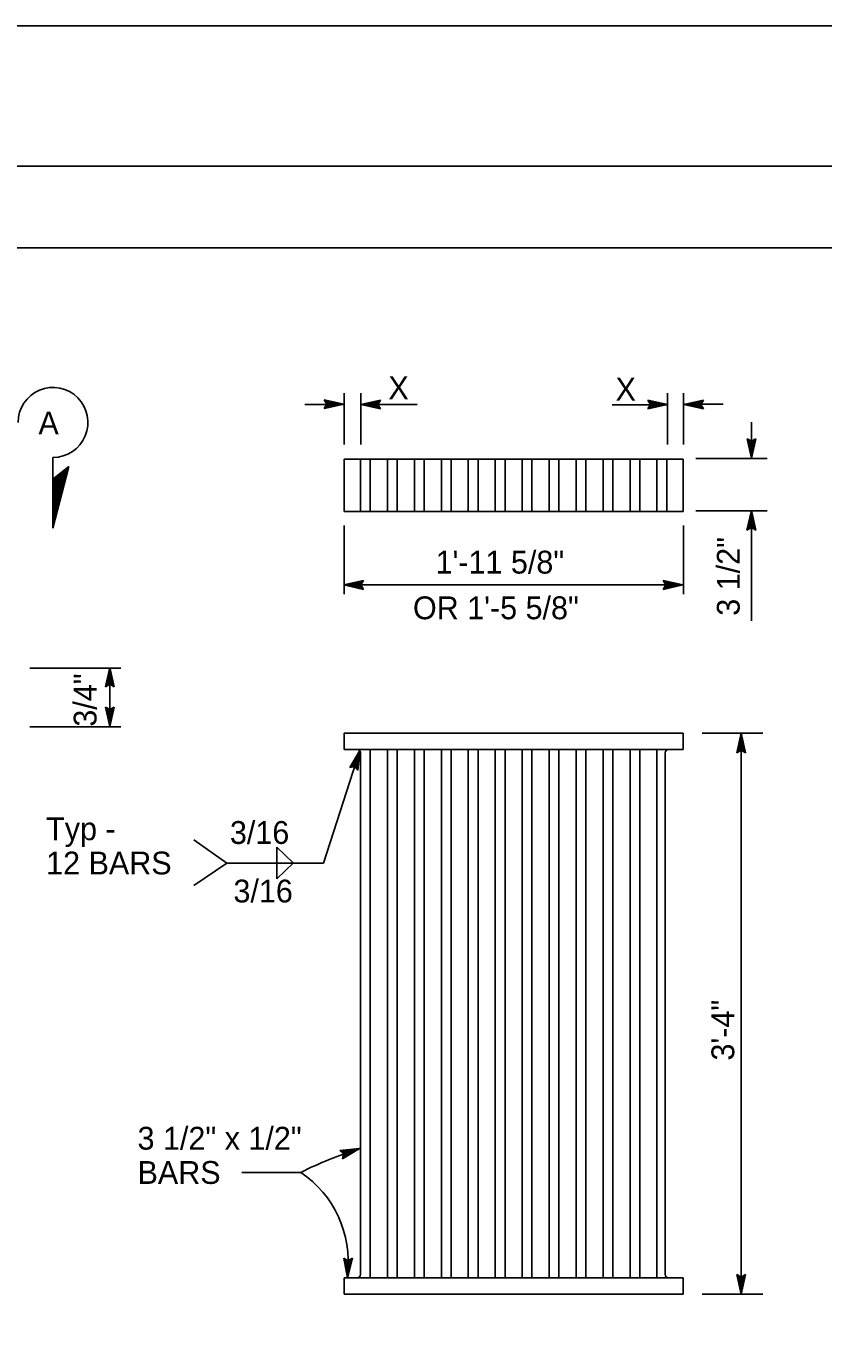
# Model space of a CAD drawing. Extents: x -894 to 866, y -472 to 714.
# Drawn here: x 36 to 280.6, y 315.9 to 713.6 of the extents above; entities that cross this region are included whole.
import ezdxf

# ---------------------------------------------------------------- set-up
doc = ezdxf.new("R2010")
doc.units = 0
for name, color, linetype in [('border_PLOTTING-ELEMENTS', 7, 'Continuous'), ('border_rw_22x34_Cut_Lines', 7, 'Continuous'), ('border_SHEET', 7, 'Continuous'), ('df_DETAIL-anno', 7, 'Continuous'), ('pp_PRESENTATION', 7, 'Continuous'), ('str_Misc-Steel-A', 7, 'Continuous')]:
    doc.layers.add(name, color=color, linetype=linetype)

msp = doc.modelspace()

# ---------------------------------------------------------------- linework, layer by layer
at = {"layer": 'border_PLOTTING-ELEMENTS'}
for points in [[(-894.04, -472.44), (865.96, -472.44), (865.96, 713.56), (-894.04, 713.56)], [(-864.04, 670.56), (835.96, 670.56), (835.96, -429.44), (-864.04, -429.44)]]:
    msp.add_lwpolyline(points, close=True, dxfattribs=at)
at = {"layer": 'border_rw_22x34_Cut_Lines'}
msp.add_lwpolyline([(-864.04, 670.56), (835.96, 670.56), (835.96, -429.44), (-864.04, -429.44)], close=True, dxfattribs=at)
at = {"layer": 'border_SHEET'}
msp.add_line((-814.04, 645.56), (810.96, 645.56), dxfattribs=at)
at = {"layer": 'df_DETAIL-anno'}
for p, q in [((133.65, 585.19), (133.65, 600.93)), ((138.75, 585.19), (138.75, 600.93)), ((232.91, 585.19), (232.91, 600.93)), ((237.83, 585.19), (237.83, 600.93)), ((133.63, 597.48), (121.6, 597.48)), ((128.39, 597.57), (127.59, 598.91)), ((127.59, 598.91), (127.59, 598.91)), ((127.59, 598.91), (133.59, 597.57)), ((133.59, 597.57), (127.59, 596.24)), ((127.59, 596.24), (128.39, 597.57)), ((127.81, 598.56), (132.21, 597.57)), ((132.2, 597.57), (127.83, 596.6)), ((130.83, 597.58), (128.01, 596.95)), ((128.04, 598.2), (130.83, 597.58)), ((128.22, 597.85), (129.45, 597.58)), ((129.45, 597.58), (128.24, 597.31)), ((133.59, 597.57), (133.59, 597.57)), ((156.04, 597.48), (138.75, 597.48)), ((138.82, 597.5), (144.82, 598.83)), ((144.82, 596.16), (138.82, 597.5)), ((138.82, 597.5), (138.82, 597.5)), ((144.6, 596.52), (140.2, 597.5)), ((140.21, 597.5), (144.58, 598.47)), ((141.58, 597.5), (144.41, 598.12)), ((144.37, 596.88), (141.58, 597.5)), ((142.96, 597.5), (144.17, 597.77)), ((144.19, 597.22), (142.96, 597.5)), ((144.82, 598.83), (144.02, 597.5)), ((144.02, 597.5), (144.82, 596.16)), ((144.82, 598.83), (144.82, 598.83)), ((232.63, 597.42), (215.93, 597.42)), ((227.63, 597.47), (226.83, 598.81)), ((226.83, 598.81), (226.83, 598.81)), ((226.83, 598.81), (232.83, 597.47)), ((232.83, 597.47), (226.83, 596.14)), ((226.83, 596.14), (227.63, 597.47)), ((227.04, 598.45), (231.45, 597.47)), ((231.43, 597.46), (227.06, 596.5)), ((230.06, 597.47), (227.24, 596.84)), ((227.28, 598.09), (230.06, 597.47)), ((227.45, 597.74), (228.68, 597.47)), ((228.68, 597.47), (227.47, 597.2)), ((232.83, 597.47), (232.83, 597.47)), ((237.91, 597.46), (243.91, 598.8)), ((243.91, 596.13), (237.91, 597.46)), ((237.91, 597.46), (237.91, 597.46)), ((249.96, 597.55), (238.17, 597.55)), ((243.7, 596.48), (239.29, 597.46)), ((239.3, 597.47), (243.68, 598.44)), ((240.68, 597.46), (243.5, 598.09)), ((243.46, 596.84), (240.68, 597.46)), ((242.06, 597.46), (243.27, 597.73)), ((243.29, 597.19), (242.06, 597.46)), ((243.91, 598.8), (243.11, 597.46)), ((243.11, 597.46), (243.91, 596.13)), ((243.91, 598.8), (243.91, 598.8)), ((127.59, 596.24), (127.59, 596.24)), ((144.82, 596.16), (144.82, 596.16)), ((226.83, 596.14), (226.83, 596.14)), ((243.91, 596.13), (243.91, 596.13)), ((258.62, 580.98), (258.62, 592.12)), ((258.62, 581), (257.29, 587)), ((257.29, 587), (257.29, 587)), ((257.29, 587), (258.62, 586.2)), ((258.62, 582.39), (257.65, 586.77)), ((258.63, 583.76), (258, 586.59)), ((258.63, 585.14), (258.36, 586.35)), ((258.62, 586.2), (259.96, 587)), ((259.96, 587), (258.62, 581)), ((259.61, 586.78), (258.63, 582.38)), ((259.25, 586.55), (258.63, 583.76)), ((258.9, 586.37), (258.63, 585.14)), ((259.96, 587), (259.96, 587)), ((263.47, 580.9), (241.61, 580.9)), ((258.62, 581), (258.62, 581)), ((263.47, 564.93), (241.61, 564.93)), ((257.27, 558.96), (258.61, 564.96)), ((258.61, 564.96), (258.61, 564.96)), ((258.61, 564.96), (259.94, 558.96)), ((258.62, 531.19), (258.62, 564.85)), ((257.62, 559.18), (258.61, 563.58)), ((257.98, 559.41), (258.6, 562.2)), ((258.33, 559.59), (258.6, 560.82)), ((258.6, 562.2), (259.23, 559.37)), ((258.6, 560.82), (258.87, 559.61)), ((258.61, 563.57), (259.58, 559.2)), ((133.65, 539.31), (133.65, 560.41)), ((237.83, 539.31), (237.83, 560.41)), ((258.61, 559.76), (257.27, 558.96)), ((257.27, 558.96), (257.27, 558.96)), ((259.94, 558.96), (258.61, 559.76)), ((259.94, 558.96), (259.94, 558.96)), ((133.58, 542.15), (139.58, 543.48)), ((237.57, 542.15), (133.58, 542.15)), ((139.58, 540.81), (133.58, 542.15)), ((133.58, 542.15), (133.58, 542.15)), ((139.36, 541.16), (134.96, 542.15)), ((134.97, 542.15), (139.34, 543.12)), ((136.34, 542.14), (139.17, 542.77)), ((139.13, 541.52), (136.34, 542.14)), ((137.72, 542.14), (138.93, 542.41)), ((138.95, 541.87), (137.72, 542.14)), ((139.58, 543.48), (138.78, 542.15)), ((138.78, 542.15), (139.58, 540.81)), ((139.58, 543.48), (139.58, 543.48)), ((232.37, 542.15), (231.57, 543.49)), ((231.57, 543.49), (231.57, 543.49)), ((231.57, 543.49), (237.57, 542.15)), ((237.57, 542.15), (231.57, 540.82)), ((231.57, 540.82), (232.37, 542.15)), ((231.79, 543.13), (236.19, 542.15)), ((236.18, 542.14), (231.8, 541.18)), ((234.81, 542.15), (231.98, 541.52)), ((232.02, 542.77), (234.81, 542.15)), ((232.2, 542.42), (233.42, 542.15)), ((233.42, 542.15), (232.22, 541.88)), ((237.57, 542.15), (237.57, 542.15)), ((139.58, 540.81), (139.58, 540.81)), ((231.57, 540.82), (231.57, 540.82)), ((65.13, 516.7), (37.24, 516.7)), ((60.46, 510.9), (61.8, 516.9)), ((60.81, 511.12), (61.8, 515.52)), ((61.17, 511.35), (61.79, 514.14)), ((61.79, 514.14), (62.42, 511.31)), ((61.8, 498.74), (61.8, 516.9)), ((61.8, 516.9), (61.8, 516.9)), ((61.8, 516.9), (63.13, 510.9)), ((61.8, 515.51), (62.77, 511.14)), ((61.8, 511.7), (60.46, 510.9)), ((60.46, 510.9), (60.46, 510.9)), ((61.52, 511.53), (61.79, 512.76)), ((61.79, 512.76), (62.06, 511.55)), ((63.13, 510.9), (61.8, 511.7)), ((63.13, 510.9), (63.13, 510.9)), ((61.8, 498.74), (60.47, 504.74)), ((60.47, 504.74), (60.47, 504.74)), ((60.47, 504.74), (61.8, 503.94)), ((61.79, 500.13), (60.83, 504.51)), ((61.8, 501.5), (61.17, 504.33)), ((61.8, 502.88), (61.53, 504.09)), ((61.8, 503.94), (63.14, 504.74)), ((63.14, 504.74), (61.8, 498.74)), ((62.78, 504.52), (61.8, 500.12)), ((62.42, 504.29), (61.8, 501.5)), ((62.07, 504.11), (61.8, 502.88)), ((63.14, 504.74), (63.14, 504.74)), ((65.13, 498.7), (37.24, 498.7)), ((61.8, 498.74), (61.8, 498.74)), ((262.15, 496.71), (243.55, 496.71)), ((254.14, 490.71), (255.48, 496.71)), ((254.5, 490.93), (255.48, 495.33)), ((254.86, 491.16), (255.48, 493.95)), ((255.48, 496.71), (255.48, 496.71)), ((255.48, 496.71), (256.81, 490.71)), ((255.48, 493.95), (256.11, 491.13)), ((255.49, 495.32), (256.46, 490.95)), ((255.51, 324.72), (255.51, 496.71)), ((127.35, 456.88), (138.47, 491.42)), ((255.48, 491.51), (254.14, 490.71)), ((254.14, 490.71), (254.14, 490.71)), ((255.21, 491.34), (255.48, 492.57)), ((255.48, 492.57), (255.75, 491.36)), ((256.81, 490.71), (255.48, 491.51)), ((256.81, 490.71), (256.81, 490.71)), ((97.64, 456.88), (87.57, 464.04)), ((113, 461.72), (113, 456.88)), ((113, 461.72), (118.09, 456.84)), ((97.64, 456.88), (87.57, 450.04)), ((127.35, 456.88), (97.64, 456.88)), ((113, 452.04), (118.09, 456.92)), ((113, 452.04), (113, 456.88)), ((132.31, 368.72), (138.42, 369.39)), ((133.5, 367.71), (132.31, 368.72)), ((132.31, 368.72), (132.31, 368.72)), ((132.63, 368.46), (137.11, 368.94)), ((132.97, 368.19), (135.8, 368.5)), ((138.42, 369.39), (133.17, 366.19)), ((133.17, 366.19), (133.5, 367.71)), ((133.17, 366.19), (133.17, 366.19)), ((133.24, 367.92), (134.5, 368.05)), ((137.1, 368.94), (133.28, 366.61)), ((135.8, 368.5), (133.33, 367)), ((134.5, 368.05), (133.44, 367.41)), ((138.42, 369.39), (138.42, 369.39)), ((120.38, 362.02), (102.31, 362.02)), ((134.72, 329.73), (133.53, 335.76)), ((133.53, 335.76), (133.53, 335.76)), ((133.53, 335.76), (134.84, 334.93)), ((134.75, 331.12), (133.88, 335.51)), ((134.79, 332.49), (134.22, 335.33)), ((134.82, 333.87), (134.58, 335.09)), ((136.2, 335.7), (134.72, 329.73)), ((135.83, 335.49), (134.75, 331.11)), ((135.47, 335.26), (134.79, 332.49)), ((135.12, 335.09), (134.82, 333.87)), ((134.84, 334.93), (136.2, 335.7)), ((136.2, 335.7), (136.2, 335.7)), ((255.51, 324.72), (254.18, 330.72)), ((254.18, 330.72), (254.18, 330.72)), ((254.18, 330.72), (255.51, 329.92)), ((255.5, 326.11), (254.54, 330.48)), ((255.51, 327.48), (254.88, 330.31)), ((255.51, 329.92), (256.85, 330.72)), ((256.85, 330.72), (255.51, 324.72)), ((256.49, 330.5), (255.51, 326.1)), ((256.13, 330.27), (255.51, 327.48)), ((256.85, 330.72), (256.85, 330.72)), ((134.72, 329.73), (134.72, 329.73)), ((255.51, 328.86), (255.24, 330.07)), ((255.79, 330.09), (255.51, 328.86)), ((262.15, 324.72), (243.55, 324.72)), ((255.51, 324.72), (255.51, 324.72))]:
    msp.add_line(p, q, dxfattribs=at)
msp.add_lwpolyline([(135.41, 486.2), (138.47, 491.42), (137.91, 485.39), (137.64, 485.7), (138.06, 490.11), (135.8, 486.29), (136.2, 486.38), (137.64, 488.83), (137.37, 486.01), (137.1, 486.31), (137.22, 487.53), (136.6, 486.47), (136.9, 486.54), (137.91, 485.39), (136.9, 486.54)], close=True, dxfattribs=at)
for centre, radius, start, end in [((165.7, 274.35), 98.69, 106.2721, 117.331), ((102.13, 334.82), 32.76, 353.0117, 56.1298)]:
    msp.add_arc(centre, radius, start, end, dxfattribs=at)
at = {"layer": 'pp_PRESENTATION'}
for p, q in [((44.34, 581.27), (44.34, 559.57)), ((44.34, 559.57), (49.17, 578.52)), ((44.34, 574.6), (49.17, 578.52)), ((44.34, 561.13), (48.67, 578.11)), ((44.34, 562.68), (48.17, 577.71)), ((44.34, 564.24), (47.67, 577.3)), ((44.34, 565.8), (47.17, 576.89)), ((44.34, 567.36), (46.67, 576.49)), ((44.34, 568.92), (46.17, 576.08)), ((44.34, 570.48), (45.67, 575.68)), ((44.34, 572.03), (45.17, 575.27)), ((44.34, 573.59), (44.66, 574.87))]:
    msp.add_line(p, q, dxfattribs=at)
msp.add_arc((44.34, 591.99), 10.72, 270, 180.0005, dxfattribs=at)
at = {"layer": 'str_Misc-Steel-A'}
for p, q in [((133.68, 580.72), (237.68, 580.72)), ((133.68, 580.72), (133.68, 564.72)), ((138.68, 564.72), (138.68, 580.72)), ((141.68, 564.72), (141.68, 580.72)), ((146.95, 564.72), (146.95, 580.72)), ((149.95, 564.72), (149.95, 580.72)), ((155.22, 564.72), (155.22, 580.72)), ((158.22, 564.72), (158.22, 580.72)), ((163.49, 564.72), (163.49, 580.72)), ((166.49, 564.72), (166.49, 580.72)), ((171.76, 564.72), (171.76, 580.72)), ((174.76, 564.72), (174.76, 580.72)), ((180.03, 564.72), (180.03, 580.72)), ((183.03, 564.72), (183.03, 580.72)), ((188.3, 564.72), (188.3, 580.72)), ((191.3, 564.72), (191.3, 580.72)), ((196.57, 564.72), (196.57, 580.72)), ((199.57, 564.72), (199.57, 580.72)), ((204.84, 564.72), (204.84, 580.72)), ((207.84, 564.72), (207.84, 580.72)), ((213.11, 564.72), (213.11, 580.72)), ((216.11, 564.72), (216.11, 580.72)), ((221.38, 564.72), (221.38, 580.72)), ((224.38, 564.72), (224.38, 580.72)), ((229.65, 564.72), (229.65, 580.72)), ((232.65, 564.72), (232.65, 580.72)), ((237.68, 580.72), (237.68, 564.72)), ((133.68, 564.72), (237.68, 564.72)), ((133.68, 496.72), (237.68, 496.72)), ((133.68, 496.72), (133.68, 491.72)), ((237.68, 496.72), (237.68, 491.72)), ((133.68, 491.72), (237.68, 491.72)), ((138.68, 330.72), (138.68, 491.01)), ((141.68, 329.72), (141.68, 491.69)), ((146.95, 329.72), (146.95, 491.72)), ((149.95, 329.89), (149.95, 491.72)), ((155.22, 329.72), (155.22, 491.72)), ((158.22, 329.72), (158.22, 491.72)), ((163.49, 329.7), (163.49, 491.69)), ((166.49, 329.89), (166.49, 491.69)), ((171.76, 329.7), (171.76, 491.69)), ((174.76, 329.79), (174.76, 491.69)), ((180.03, 329.72), (180.03, 491.69)), ((183.03, 329.72), (183.03, 491.69)), ((188.3, 329.79), (188.3, 491.69)), ((191.3, 329.79), (191.3, 491.69)), ((196.57, 329.79), (196.57, 491.69)), ((199.57, 329.79), (199.57, 491.72)), ((204.84, 329.79), (204.84, 491.69)), ((207.84, 329.79), (207.84, 491.69)), ((213.11, 329.79), (213.11, 491.69)), ((216.11, 329.79), (216.11, 491.79)), ((221.38, 329.89), (221.38, 491.59)), ((224.38, 329.79), (224.38, 491.69)), ((229.65, 329.7), (229.65, 491.72)), ((232.18, 330.72), (232.18, 490.72)), ((234.7, 491.72), (233.02, 491.72)), ((233.06, 491.72), (237.68, 491.72)), ((133.68, 324.72), (133.68, 329.72)), ((133.68, 329.72), (234.66, 329.72)), ((137.69, 329.72), (133.68, 329.72)), ((237.68, 329.72), (233.09, 329.72)), ((233.18, 329.72), (237.68, 329.72)), ((237.68, 329.72), (237.68, 324.72)), ((237.68, 324.72), (133.68, 324.72))]:
    msp.add_line(p, q, dxfattribs=at)
for centre, start, end in [((137.68, 490.72), 0, 90), ((233.18, 490.72), 90, 180), ((137.68, 330.72), 270, 0), ((137.68, 330.72), 270, 0), ((233.18, 330.72), 180, 270)]:
    msp.add_arc(centre, 1, start, end, dxfattribs=at)

# ---------------------------------------------------------------- texts
at = {"layer": 'df_DETAIL-anno'}
for s, p in [('X', (147.24, 599.1)), ('X', (216.94, 598.69)), ('1\'-11 5/8"', (161.72, 545.65)), ('OR 1\'-5 5/8"', (154.78, 531.65)), ('Typ -', (42.24, 463.91)), ('3/16', (98.62, 462.76)), ('12 BARS', (42.24, 453.41)), ('3/16', (99.71, 444.81)), ('3 1/2" x 1/2"', (70.28, 369.02)), ('BARS', (70.28, 358.52))]:
    msp.add_text(s, height=7, dxfattribs=at).set_placement(p)
for s, p in [('3 1/2"', (255.03, 532.72)), ('3/4"', (57.7, 498.71)), ('3\'-4"', (253.36, 396.34))]:
    msp.add_text(s, height=7, rotation=90, dxfattribs=at).set_placement(p)
at = {"layer": 'pp_PRESENTATION'}
msp.add_text('A', height=7, dxfattribs=at).set_placement((39.87, 588.33))

doc.saveas('drawing.dxf')
